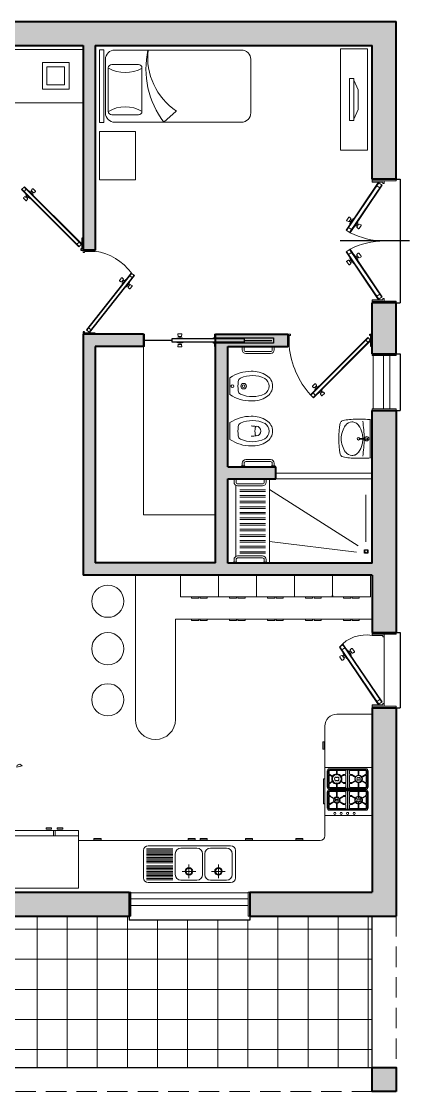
# Model space of a CAD drawing. Header units: inches. Extents: x 20.7 to 35, y 8 to 22.
# Drawn here: x 30.2 to 35.04, y 8.57 to 21.91 of the extents above; entities that cross this region are included whole.
import ezdxf

# ---------------------------------------------------------------- set-up
doc = ezdxf.new("R2010")
doc.units = ezdxf.units.IN
doc.header["$MEASUREMENT"] = 0
doc.linetypes.add('DASHED2', pattern=[0.375, 0.25, -0.125])
doc.linetypes.add('TRATTEGGIATAX2', pattern=[38.1, 25.4, -12.7])
for name, color, linetype in [('2', 175, 'Continuous'), ('4', 252, 'Continuous'), ('6', 251, 'Continuous')]:
    doc.layers.add(name, color=color, linetype=linetype)
for name, color, linetype, lineweight in [('DOOR WINDOW 1 50', 251, 'Continuous', 9), ('FURNITURE D 1 50', 252, 'Continuous', 13), ('HATCH A1 1 50', 9, 'Continuous', 0), ('SEGMENTED 1 50', 253, 'DASHED2', 5), ('WALL 1 50', 250, 'Continuous', 40)]:
    doc.layers.add(name, color=color, linetype=linetype, lineweight=lineweight)
doc.layers.add('TREE 1AB 1 50', color=9, linetype='Continuous', lineweight=5, transparency=0.6)

# ---------------------------------------------------------------- blocks, each defined once
blk = doc.blocks.new('A$C67BD3052')
at = {"layer": 'FURNITURE D 1 50'}
for points in [[(0.045, 0.112), (0.045, 0.107), (0.04, 0.102), (0.005, 0.102), (0, 0.107), (0, 0.112)], [(0.375, 0.112), (0.375, 0.107), (0.38, 0.102), (0.415, 0.102), (0.42, 0.107), (0.42, 0.112)]]:
    blk.add_lwpolyline(points, dxfattribs=at)
for points in [[(0.01, 0.102), (0.01, 0.069, 0.414214), (0.055, 0.024), (0.21, 0.024)], [(0.035, 0.102), (0.035, 0.069, 0.414214), (0.055, 0.049), (0.21, 0.049)], [(0.385, 0.102), (0.385, 0.069, -0.414214), (0.365, 0.049), (0.21, 0.049)], [(0.41, 0.102), (0.41, 0.069, -0.414214), (0.365, 0.024), (0.21, 0.024)]]:
    blk.add_lwpolyline(points, format="xyb", dxfattribs=at)

msp = doc.modelspace()

# ---------------------------------------------------------------- hatches: boundary and pattern name
at = {"layer": 'HATCH A1 1 50'}
h = msp.add_hatch(dxfattribs=at)
h.set_pattern_fill('ANSI37', color=256, scale=3, angle=45, style=0)
h.set_pattern_definition([(90, (-176.9799, -4.40344), (-0.375, 6e-17), []), (180, (-176.9799, -4.40344), (-6e-17, -0.375), [])])
h.paths.add_polyline_path([(29.42, 12.76), (28.72, 12.76), (26.62, 12.76), (25.92, 12.76), (25.92, 8.873), (29.72, 8.873), (30.02, 8.873), (34.57, 8.873), (34.57, 10.76), (33.107, 10.76), (33.107, 10.71), (31.604, 10.71), (31.604, 10.76), (29.72, 10.76), (29.42, 10.76)])
at = {"layer": 'WALL 1 50'}
h = msp.add_hatch(color=256, dxfattribs=at)
h.dxf.hatch_style = 1
h.paths.add_polyline_path([(25.42, 21.91), (20.77, 21.91), (20.77, 19.538), (21.07, 19.538), (21.07, 21.61), (24.835, 21.61), (24.835, 20.26), (24.985, 20.26), (24.985, 21.61), (25.42, 21.61)])
h.paths.add_polyline_path([(28.57, 21.91), (26.77, 21.91), (26.77, 21.61), (27.595, 21.61), (27.595, 18.759), (27.456, 18.759), (27.456, 18.609), (27.883, 18.609), (27.883, 18.759), (27.745, 18.759), (27.745, 21.61), (28.57, 21.61)])
h.paths.add_polyline_path([(34.87, 21.91), (29.92, 21.91), (29.92, 21.61), (30.97, 21.61), (30.97, 19.06), (31.12, 19.06), (31.12, 19.21), (31.12, 21.61), (34.57, 21.61), (34.57, 19.944), (34.87, 19.944)])
h.paths.add_polyline_path([(29.78, 18.759), (29.78, 19.06), (29.92, 19.06), (29.92, 19.21), (29.63, 19.21), (29.63, 18.759), (29.068, 18.759), (29.068, 18.609), (29.63, 18.609), (29.63, 18.277), (29.78, 18.277)])
h.paths.add_polyline_path([(31.72, 18.01), (30.97, 18.01), (30.97, 15.01), (34.57, 15.01), (34.57, 14.294), (34.87, 14.294), (34.87, 17.06), (34.57, 17.06), (34.57, 15.16), (32.77, 15.16), (32.77, 16.21), (33.37, 16.21), (33.37, 16.36), (32.77, 16.36), (32.77, 17.86), (33.52, 17.86), (33.52, 18.01), (32.62, 18.01), (32.62, 15.161), (31.12, 15.161), (31.12, 17.86), (31.72, 17.86)])
h.paths.add_polyline_path([(34.87, 18.404), (34.57, 18.404), (34.57, 17.768), (34.87, 17.768)])
h.paths.add_polyline_path([(21.07, 18.298), (20.77, 18.298), (20.77, 17.15), (21.07, 17.15)])
h.paths.add_polyline_path([(21.07, 16.55), (20.77, 16.55), (20.77, 15.91), (20.77, 15.46), (21.07, 15.46), (21.07, 15.759), (23.201, 15.759), (23.201, 15.609), (23.351, 15.609), (23.351, 15.759), (24.37, 15.759), (24.37, 15.984), (24.37, 18.009), (24.22, 18.009), (24.22, 17.414), (22.27, 17.414), (22.27, 18.01), (22.12, 18.01), (22.12, 17.264), (24.22, 17.264), (24.22, 15.909), (21.07, 15.909)])
h.paths.add_polyline_path([(21.07, 14.56), (24.22, 14.56), (24.22, 14.266), (24.37, 14.266), (24.37, 14.71), (21.07, 14.71), (21.07, 14.86), (20.77, 14.86), (20.77, 13.786), (21.07, 13.786)])
h.paths.add_polyline_path([(21.07, 12.225), (20.77, 12.225), (20.77, 8.573), (22.468, 8.573), (22.468, 8.873), (21.07, 8.873)])
h.paths.add_polyline_path([(25.62, 13.06), (26.813, 13.06), (26.813, 13.36), (25.32, 13.36), (25.32, 8.873), (23.921, 8.873), (23.921, 8.573), (25.62, 8.573)])
h.paths.add_polyline_path([(30.02, 13.36), (28.526, 13.357), (28.526, 13.057), (29.72, 13.06), (29.72, 10.76), (31.543, 10.76), (31.543, 11.06), (30.02, 11.06)])
h.paths.add_polyline_path([(34.87, 13.354), (34.57, 13.354), (34.57, 11.06), (33.046, 11.06), (33.046, 10.76), (34.87, 10.76)])
h.paths.add_polyline_path([(29.78, 16.191), (29.63, 16.191), (29.63, 15.604), (28.881, 15.604), (28.881, 15.454), (29.78, 15.454)])
h.paths.add_polyline_path([(26.458, 15.604), (25.71, 15.604), (25.71, 16.191), (25.56, 16.191), (25.56, 15.454), (26.458, 15.454)])
h.paths.add_polyline_path([(25.71, 19.21), (24.22, 19.21), (24.22, 19.06), (25.56, 19.06), (25.56, 18.277), (25.71, 18.277), (25.71, 18.609), (26.271, 18.609), (26.271, 18.759), (25.71, 18.759)])
h.paths.add_polyline_path([(30.02, 8.873), (29.72, 8.873), (29.72, 8.573), (30.02, 8.573)])
h.paths.add_polyline_path([(34.87, 8.873), (34.57, 8.873), (34.57, 8.573), (34.87, 8.573)])

# ---------------------------------------------------------------- linework, layer by layer
at = {"layer": '2'}
msp.add_point((34.074, 14.752), dxfattribs=at)
at = {"layer": '4'}
for points in [[(30.954, 19.21), (30.954, 19.075), (30.939, 19.075), (30.939, 19.06), (30.97, 19.06), (30.97, 19.21)], [(31.12, 18.025), (30.985, 18.025), (30.985, 18.041), (30.97, 18.041), (30.97, 18.01), (31.12, 18.01)], [(34.554, 17.86), (34.554, 17.994), (34.539, 17.994), (34.539, 18.01), (34.57, 18.01), (34.57, 17.86)], [(32.078, 17.958), (32.975, 17.958), (32.975, 17.911), (32.078, 17.911)]]:
    msp.add_lwpolyline(points, close=True, dxfattribs=at)
for points in [[(32.594, 17.958), (32.594, 17.968), (33.342, 17.968), (33.342, 17.901), (32.594, 17.901), (32.594, 17.911)], [(34.515, 15.324), (34.515, 15.284), (34.475, 15.284), (34.475, 15.324), (34.515, 15.324)]]:
    msp.add_lwpolyline(points, dxfattribs=at)
msp.add_circle((34.495, 15.304), 0.0198, dxfattribs=at)
at = {"layer": '6'}
for p, q in [((34.87, 19.944), (34.92, 19.944)), ((34.92, 19.944), (34.92, 18.404)), ((35.036, 19.174), (34.169, 19.174)), ((34.87, 18.404), (34.92, 18.404)), ((32.078, 17.934), (31.735, 17.934)), ((32.975, 17.934), (33.32, 17.934)), ((34.87, 17.768), (34.92, 17.768)), ((34.92, 17.768), (34.92, 17.06)), ((34.87, 17.06), (34.92, 17.06)), ((34.87, 14.294), (34.92, 14.294)), ((34.92, 14.294), (34.92, 13.354)), ((34.87, 13.354), (34.92, 13.354)), ((31.543, 10.76), (31.543, 10.71)), ((33.046, 10.71), (31.543, 10.71)), ((33.046, 10.76), (33.046, 10.71)), ((34.57, 8.873), (34.57, 10.76)), ((30.02, 8.873), (34.57, 8.873))]:
    msp.add_line(p, q, dxfattribs=at)
at = {"layer": 'DOOR WINDOW 1 50'}
for p, q in [((34.646, 19.902), (34.246, 19.309)), ((34.652, 19.898), (34.251, 19.305)), ((34.689, 19.874), (34.288, 19.28)), ((34.57, 19.944), (34.57, 19.907)), ((34.57, 19.907), (34.702, 19.907)), ((34.694, 19.87), (34.646, 19.902)), ((34.702, 19.907), (34.702, 19.889)), ((34.702, 19.889), (34.72, 19.889)), ((34.72, 19.889), (34.72, 19.924)), ((30.2, 19.813), (30.237, 19.85)), ((30.914, 19.1), (30.2, 19.813)), ((30.918, 19.104), (30.205, 19.817)), ((30.946, 19.132), (30.233, 19.845)), ((30.233, 19.789), (30.261, 19.817)), ((30.951, 19.136), (30.237, 19.85)), ((30.256, 19.757), (30.256, 19.757)), ((30.301, 19.705), (30.256, 19.75)), ((30.293, 19.794), (30.293, 19.794)), ((30.345, 19.749), (30.3, 19.794)), ((30.33, 19.794), (30.315, 19.779)), ((30.325, 19.805), (30.338, 19.822)), ((30.349, 19.775), (30.326, 19.798)), ((30.345, 19.779), (30.33, 19.764)), ((30.345, 19.742), (30.345, 19.742)), ((30.374, 19.795), (30.346, 19.823)), ((30.356, 19.774), (30.373, 19.787)), ((34.694, 19.87), (34.294, 19.276)), ((34.664, 19.837), (34.628, 19.862)), ((30.255, 19.676), (30.227, 19.705)), ((30.245, 19.725), (30.228, 19.713)), ((30.275, 19.701), (30.252, 19.724)), ((30.256, 19.72), (30.271, 19.735)), ((30.276, 19.694), (30.263, 19.677)), ((30.271, 19.705), (30.286, 19.72)), ((30.308, 19.705), (30.308, 19.705)), ((34.277, 19.47), (34.252, 19.433)), ((34.276, 19.414), (34.254, 19.424)), ((34.312, 19.317), (34.276, 19.341)), ((34.304, 19.447), (34.283, 19.416)), ((34.303, 19.454), (34.286, 19.471)), ((34.287, 19.422), (34.306, 19.409)), ((34.332, 19.448), (34.293, 19.39)), ((34.295, 19.381), (34.295, 19.381)), ((34.3, 19.441), (34.319, 19.428)), ((34.34, 19.449), (34.34, 19.449)), ((34.343, 19.349), (34.343, 19.349)), ((34.39, 19.409), (34.351, 19.351)), ((34.383, 19.357), (34.364, 19.37)), ((34.396, 19.376), (34.377, 19.389)), ((34.4, 19.382), (34.379, 19.351)), ((34.38, 19.344), (34.397, 19.327)), ((34.388, 19.417), (34.388, 19.417)), ((34.431, 19.365), (34.406, 19.328)), ((34.407, 19.384), (34.429, 19.374)), ((34.294, 19.276), (34.246, 19.309)), ((30.89, 19.132), (30.918, 19.16)), ((30.914, 19.1), (30.951, 19.136)), ((31.12, 19.06), (30.97, 19.06)), ((30.97, 19.06), (30.97, 19.029)), ((30.97, 19.029), (30.985, 19.029)), ((30.985, 19.029), (30.985, 19.044)), ((30.985, 19.044), (31.12, 19.044)), ((31.12, 19.044), (31.12, 19.06)), ((34.294, 19.071), (34.246, 19.038)), ((34.646, 18.445), (34.246, 19.038)), ((34.652, 18.449), (34.251, 19.042)), ((34.312, 19.031), (34.276, 19.006)), ((34.689, 18.474), (34.288, 19.067)), ((34.332, 18.9), (34.293, 18.958)), ((34.536, 18.712), (34.294, 19.071)), ((34.295, 18.966), (34.295, 18.966)), ((34.343, 18.998), (34.343, 18.998)), ((34.39, 18.939), (34.351, 18.997)), ((34.383, 18.99), (34.364, 18.977)), ((34.396, 18.971), (34.377, 18.958)), ((34.4, 18.966), (34.379, 18.996)), ((34.38, 19.004), (34.397, 19.02)), ((34.431, 18.982), (34.406, 19.019)), ((34.407, 18.964), (34.429, 18.973)), ((34.277, 18.878), (34.252, 18.915)), ((34.276, 18.933), (34.254, 18.923)), ((34.304, 18.9), (34.283, 18.931)), ((34.303, 18.893), (34.286, 18.877)), ((34.287, 18.925), (34.306, 18.938)), ((34.3, 18.906), (34.319, 18.919)), ((34.34, 18.898), (34.34, 18.898)), ((34.388, 18.931), (34.388, 18.931)), ((31.01, 18.065), (31.569, 18.774)), ((31.015, 18.062), (31.574, 18.77)), ((31.045, 18.037), (31.605, 18.746)), ((31.05, 18.033), (31.61, 18.742)), ((31.423, 18.682), (31.448, 18.714)), ((31.443, 18.664), (31.424, 18.675)), ((31.45, 18.666), (31.47, 18.692)), ((31.47, 18.698), (31.456, 18.714)), ((31.457, 18.641), (31.496, 18.69)), ((31.466, 18.687), (31.483, 18.674)), ((31.581, 18.716), (31.55, 18.74)), ((31.61, 18.742), (31.569, 18.774)), ((34.694, 18.478), (34.536, 18.712)), ((31.453, 18.67), (31.47, 18.657)), ((31.458, 18.634), (31.458, 18.634)), ((31.499, 18.601), (31.499, 18.601)), ((31.506, 18.602), (31.545, 18.652)), ((31.536, 18.606), (31.519, 18.619)), ((31.549, 18.622), (31.532, 18.635)), ((31.532, 18.601), (31.552, 18.627)), ((31.532, 18.594), (31.546, 18.578)), ((31.544, 18.659), (31.544, 18.659)), ((31.554, 18.579), (31.579, 18.61)), ((31.559, 18.628), (31.578, 18.618)), ((34.57, 18.441), (34.702, 18.441)), ((34.664, 18.51), (34.628, 18.486)), ((34.694, 18.478), (34.646, 18.445)), ((34.702, 18.441), (34.702, 18.458)), ((34.702, 18.458), (34.72, 18.458)), ((34.72, 18.458), (34.72, 18.424)), ((31.01, 18.065), (31.05, 18.033)), ((31.038, 18.092), (31.069, 18.067)), ((31.72, 17.86), (31.72, 18.01)), ((31.72, 18.01), (31.735, 18.01)), ((31.735, 18.01), (31.735, 17.86)), ((32.152, 17.988), (32.149, 18.009)), ((32.154, 18.015), (32.194, 18.015)), ((32.196, 17.988), (32.199, 18.009)), ((32.604, 17.968), (32.604, 18.01)), ((32.604, 18.01), (32.62, 18.01)), ((32.62, 18.01), (32.62, 17.968)), ((33.52, 17.86), (33.52, 18.01)), ((33.52, 18.01), (33.551, 18.01)), ((33.551, 18.01), (33.551, 17.994)), ((32.137, 17.958), (32.137, 17.958)), ((32.137, 17.911), (32.137, 17.911)), ((32.143, 17.963), (32.206, 17.963)), ((32.143, 17.906), (32.206, 17.906)), ((32.152, 17.881), (32.149, 17.86)), ((32.158, 17.984), (32.191, 17.984)), ((32.158, 17.885), (32.191, 17.885)), ((32.164, 17.984), (32.164, 17.963)), ((32.164, 17.885), (32.164, 17.906)), ((32.185, 17.984), (32.185, 17.963)), ((32.185, 17.885), (32.185, 17.906)), ((32.196, 17.881), (32.199, 17.86)), ((32.604, 17.86), (32.604, 17.901)), ((32.62, 17.901), (32.62, 17.86)), ((33.551, 17.994), (33.535, 17.994)), ((33.535, 17.994), (33.535, 17.86)), ((34.514, 17.97), (33.8, 17.256)), ((34.518, 17.965), (33.805, 17.252)), ((34.546, 17.937), (33.833, 17.224)), ((34.551, 17.933), (33.837, 17.219)), ((34.49, 17.937), (34.518, 17.909)), ((34.514, 17.97), (34.551, 17.933)), ((31.735, 17.86), (31.72, 17.86)), ((32.154, 17.854), (32.194, 17.854)), ((32.62, 17.86), (32.604, 17.86)), ((33.535, 17.86), (33.52, 17.86)), ((34.58, 17.08), (34.58, 17.748)), ((34.71, 17.08), (34.71, 17.748)), ((34.79, 17.08), (34.79, 17.748)), ((33.855, 17.393), (33.827, 17.365)), ((33.845, 17.344), (33.828, 17.357)), ((33.875, 17.368), (33.852, 17.345)), ((33.901, 17.364), (33.856, 17.319)), ((33.856, 17.349), (33.871, 17.334)), ((33.876, 17.375), (33.863, 17.392)), ((33.871, 17.364), (33.886, 17.349)), ((33.908, 17.364), (33.908, 17.364)), ((33.8, 17.256), (33.837, 17.219)), ((33.833, 17.28), (33.861, 17.252)), ((33.856, 17.312), (33.856, 17.312)), ((33.893, 17.275), (33.893, 17.275)), ((33.945, 17.32), (33.9, 17.275)), ((33.93, 17.275), (33.915, 17.29)), ((33.925, 17.264), (33.938, 17.247)), ((33.949, 17.294), (33.926, 17.271)), ((33.945, 17.29), (33.93, 17.305)), ((33.945, 17.327), (33.945, 17.327)), ((33.974, 17.274), (33.946, 17.246)), ((33.956, 17.295), (33.973, 17.282)), ((34.57, 14.257), (34.57, 14.294)), ((34.72, 14.274), (34.72, 13.374)), ((34.21, 14.144), (34.162, 14.112)), ((34.689, 13.424), (34.204, 14.14)), ((34.694, 13.428), (34.21, 14.144)), ((34.702, 14.257), (34.57, 14.257)), ((34.702, 14.239), (34.702, 14.257)), ((34.72, 14.239), (34.702, 14.239)), ((34.646, 13.395), (34.162, 14.112)), ((34.652, 13.399), (34.168, 14.116)), ((34.192, 14.007), (34.171, 13.997)), ((34.229, 14.104), (34.192, 14.08)), ((34.22, 13.974), (34.2, 14.005)), ((34.203, 13.999), (34.223, 14.012)), ((34.249, 13.973), (34.21, 14.031)), ((34.259, 14.072), (34.259, 14.072)), ((34.306, 14.012), (34.267, 14.07)), ((34.3, 14.064), (34.28, 14.051)), ((34.313, 14.045), (34.293, 14.032)), ((34.316, 14.039), (34.296, 14.07)), ((34.297, 14.077), (34.314, 14.093)), ((34.305, 14.004), (34.305, 14.004)), ((34.348, 14.056), (34.323, 14.092)), ((34.324, 14.037), (34.345, 14.047)), ((34.193, 13.951), (34.168, 13.988)), ((34.219, 13.967), (34.202, 13.95)), ((34.216, 13.98), (34.236, 13.993)), ((34.257, 13.972), (34.257, 13.972)), ((34.295, 13.916), (34.295, 13.916)), ((34.57, 13.391), (34.702, 13.391)), ((34.57, 13.391), (34.57, 13.354)), ((34.664, 13.46), (34.628, 13.436)), ((34.694, 13.428), (34.646, 13.395)), ((34.702, 13.391), (34.702, 13.408)), ((34.702, 13.408), (34.72, 13.408)), ((31.563, 11.05), (33.026, 11.05)), ((31.563, 10.973), (33.026, 10.973)), ((31.563, 10.893), (33.026, 10.893))]:
    msp.add_line(p, q, dxfattribs=at)
for points in [[(34.57, 19.944), (34.87, 19.944), (34.87, 19.924), (34.57, 19.924)], [(34.57, 18.424), (34.87, 18.424), (34.87, 18.404), (34.57, 18.404), (34.57, 18.441)], [(34.57, 14.294), (34.87, 14.294), (34.87, 14.274), (34.57, 14.274)], [(34.57, 13.354), (34.87, 13.354), (34.87, 13.374), (34.57, 13.374)]]:
    msp.add_lwpolyline(points, dxfattribs=at)
for points in [[(34.57, 17.768), (34.87, 17.768), (34.87, 17.748), (34.57, 17.748)], [(34.57, 17.08), (34.87, 17.08), (34.87, 17.06), (34.57, 17.06)], [(31.563, 11.06), (31.543, 11.06), (31.543, 10.76), (31.563, 10.76)], [(33.046, 11.06), (33.026, 11.06), (33.026, 10.76), (33.046, 10.76)]]:
    msp.add_lwpolyline(points, close=True, dxfattribs=at)
for centre, radius, start, end in [((30.26, 19.754), 0.00525, 135, 225), ((30.297, 19.79), 0.00525, 45, 135), ((30.329, 19.802), 0.00525, 144.4623, 225), ((30.342, 19.819), 0.00525, 45, 144.4623), ((30.341, 19.746), 0.00525, 315, 45), ((30.353, 19.779), 0.00525, 225, 305.5377), ((30.37, 19.791), 0.00525, 305.5377, 45), ((30.231, 19.708), 0.00525, 125.5377, 225), ((30.248, 19.721), 0.00525, 45, 125.5377), ((30.259, 19.68), 0.00525, 225, 324.4623), ((30.272, 19.697), 0.00525, 324.4623, 45), ((30.304, 19.709), 0.00525, 225, 315), ((34.282, 19.466), 0.00584, 46.4889, 145.9512), ((34.257, 19.429), 0.00584, 145.9512, 245.4135), ((34.278, 19.42), 0.00584, 245.4135, 325.9512), ((34.298, 19.386), 0.00584, 145.9512, 235.9512), ((34.299, 19.45), 0.00584, 325.9512, 46.4889), ((34.337, 19.444), 0.00584, 55.9512, 145.9512), ((34.346, 19.354), 0.00584, 235.9512, 325.9512), ((34.384, 19.348), 0.00584, 145.9512, 226.4889), ((34.385, 19.412), 0.00584, 325.9512, 55.9512), ((34.405, 19.378), 0.00584, 65.4135, 145.9512), ((34.426, 19.369), 0.00584, 325.9512, 65.4135), ((34.729, 20.146), 0.973, 243.4145, 269.4541), ((34.401, 19.332), 0.00584, 226.4889, 325.9512), ((34.729, 18.201), 0.973, 90.5459, 116.5855), ((31.03, 18.386), 0.665, 35.7481, 82.237), ((34.298, 18.961), 0.00584, 124.0488, 214.0488), ((34.346, 18.993), 0.00584, 34.0488, 124.0488), ((34.384, 18.999), 0.00584, 133.5111, 214.0488), ((34.385, 18.935), 0.00584, 304.0488, 34.0488), ((34.401, 19.016), 0.00584, 34.0488, 133.5111), ((34.405, 18.969), 0.00584, 214.0488, 294.5865), ((34.426, 18.979), 0.00584, 294.5865, 34.0488), ((34.257, 18.918), 0.00584, 114.5865, 214.0488), ((34.278, 18.928), 0.00584, 34.0488, 114.5865), ((34.282, 18.881), 0.00584, 214.0488, 313.5111), ((34.299, 18.897), 0.00584, 313.5111, 34.0488), ((34.337, 18.903), 0.00584, 214.0488, 304.0488), ((31.427, 18.679), 0.00525, 141.7009, 241.1632), ((31.452, 18.711), 0.00525, 42.2386, 141.7009), ((31.466, 18.695), 0.00525, 321.7009, 42.2386), ((31.5, 18.687), 0.00525, 51.7009, 141.7009), ((31.446, 18.669), 0.00525, 241.1632, 321.7009), ((31.461, 18.638), 0.00525, 141.7009, 231.7009), ((31.502, 18.605), 0.00525, 231.7009, 321.7009), ((31.536, 18.598), 0.00525, 141.7009, 222.2386), ((31.541, 18.655), 0.00525, 321.7009, 51.7009), ((31.55, 18.582), 0.00525, 222.2386, 321.7009), ((31.556, 18.624), 0.00525, 61.1632, 141.7009), ((31.575, 18.613), 0.00525, 321.7009, 61.1632), ((32.154, 18.01), 0.00525, 90, 189.4623), ((32.194, 18.01), 0.00525, 350.5377, 90), ((32.143, 17.958), 0.00525, 90, 180), ((32.143, 17.911), 0.00525, 180, 270), ((32.158, 17.989), 0.00525, 189.4623, 270), ((32.158, 17.88), 0.00525, 90, 170.5377), ((32.191, 17.989), 0.00525, 270, 350.5377), ((32.191, 17.88), 0.00525, 9.4623, 90), ((32.206, 17.958), 0.00525, 360, 90), ((32.206, 17.911), 0.00525, 270, 0), ((32.154, 17.859), 0.00525, 170.5377, 270), ((32.194, 17.859), 0.00525, 270, 9.4623), ((34.62, 17.977), 1.092, 186.178, 221.3163), ((33.831, 17.361), 0.00525, 135, 234.4623), ((33.848, 17.349), 0.00525, 234.4623, 315), ((33.859, 17.389), 0.00525, 35.5377, 135), ((33.872, 17.372), 0.00525, 315, 35.5377), ((33.904, 17.36), 0.00525, 45, 135), ((33.86, 17.316), 0.00525, 135, 225), ((33.897, 17.279), 0.00525, 225, 315), ((33.929, 17.267), 0.00525, 135, 215.5377), ((33.942, 17.25), 0.00525, 215.5377, 315), ((33.941, 17.323), 0.00525, 315, 45), ((33.953, 17.291), 0.00525, 54.4623, 135), ((33.97, 17.278), 0.00525, 315, 54.4623), ((34.492, 13.829), 0.435, 79.7145, 139.3794), ((34.195, 14.001), 0.00584, 34.0488, 114.5865), ((34.214, 14.035), 0.00584, 124.0488, 214.0488), ((34.262, 14.067), 0.00584, 34.0488, 124.0488), ((34.301, 14.073), 0.00584, 133.5111, 214.0488), ((34.302, 14.009), 0.00584, 304.0488, 34.0488), ((34.318, 14.089), 0.00584, 34.0488, 133.5111), ((34.321, 14.042), 0.00584, 214.0488, 294.5865), ((34.343, 14.052), 0.00584, 294.5865, 34.0488), ((34.173, 13.991), 0.00584, 114.5865, 214.0488), ((34.198, 13.954), 0.00584, 214.0488, 313.5111), ((34.215, 13.971), 0.00584, 313.5111, 34.0488), ((34.254, 13.977), 0.00584, 214.0488, 304.0488)]:
    msp.add_arc(centre, radius, start, end, dxfattribs=at)
at = {"layer": 'FURNITURE D 1 50'}
for p, q in [((30.97, 21.56), (27.745, 21.56)), ((31.363, 21.553), (32.941, 21.553)), ((34.173, 21.569), (34.511, 21.569)), ((34.173, 20.304), (34.173, 21.569)), ((34.511, 21.569), (34.511, 20.304)), ((30.462, 21.397), (30.462, 21.064)), ((30.795, 21.397), (30.462, 21.397)), ((30.517, 21.342), (30.517, 21.12)), ((30.739, 21.342), (30.517, 21.342)), ((30.739, 21.12), (30.739, 21.342)), ((30.795, 21.064), (30.795, 21.397)), ((31.248, 20.769), (31.248, 21.437)), ((33.056, 21.437), (33.056, 20.769)), ((30.517, 21.12), (30.739, 21.12)), ((34.287, 21.198), (34.287, 20.673)), ((34.34, 21.198), (34.287, 21.198)), ((34.34, 20.673), (34.34, 21.198)), ((34.34, 21.176), (34.395, 21.056)), ((30.462, 21.064), (30.795, 21.064)), ((34.395, 20.813), (34.395, 21.056)), ((27.745, 20.893), (30.97, 20.893)), ((34.395, 20.813), (34.34, 20.692)), ((31.976, 20.653), (32.13, 20.792)), ((34.287, 20.673), (34.34, 20.673)), ((32.941, 20.653), (31.363, 20.653)), ((34.511, 20.304), (34.173, 20.304)), ((31.72, 17.86), (31.72, 15.761)), ((32.798, 17.259), (32.798, 17.469)), ((34.546, 16.476), (34.546, 16.942)), ((32.798, 16.699), (32.798, 16.909)), ((34.57, 16.28), (33.37, 16.28)), ((33.29, 15.16), (33.29, 16.21)), ((34.57, 16.21), (33.37, 16.21)), ((32.87, 15.241), (32.87, 16.129)), ((32.92, 16.071), (33.24, 16.071)), ((32.92, 16.051), (33.24, 16.051)), ((34.397, 15.373), (33.29, 16.076)), ((34.491, 15.423), (34.491, 16.009)), ((32.92, 16.001), (33.24, 16.001)), ((32.92, 15.981), (33.24, 15.981)), ((32.92, 15.931), (33.24, 15.931)), ((32.92, 15.911), (33.24, 15.911)), ((32.62, 15.761), (31.72, 15.761)), ((32.92, 15.861), (33.24, 15.861)), ((32.92, 15.841), (33.24, 15.841)), ((32.92, 15.791), (33.24, 15.791)), ((32.92, 15.771), (33.24, 15.771)), ((32.92, 15.721), (33.24, 15.721)), ((32.92, 15.701), (33.24, 15.701)), ((32.92, 15.651), (33.24, 15.651)), ((32.92, 15.631), (33.24, 15.631)), ((32.92, 15.581), (33.24, 15.581)), ((32.92, 15.561), (33.24, 15.561)), ((32.92, 15.511), (33.24, 15.511)), ((32.92, 15.491), (33.24, 15.491)), ((32.92, 15.441), (33.24, 15.441)), ((32.92, 15.421), (33.24, 15.421)), ((32.92, 15.371), (33.24, 15.371)), ((32.92, 15.351), (33.24, 15.351)), ((34.376, 15.296), (33.29, 15.426)), ((32.92, 15.301), (33.24, 15.301)), ((32.92, 15.281), (33.24, 15.281)), ((32.181, 14.74), (32.181, 15.01)), ((32.654, 14.74), (32.654, 15.01)), ((33.127, 14.74), (33.127, 15.01)), ((33.601, 14.74), (33.601, 15.01)), ((34.074, 14.74), (34.074, 15.01)), ((34.547, 14.74), (34.547, 15.01)), ((34.547, 14.74), (32.181, 14.74)), ((34.57, 13.277), (34.13, 13.277)), ((33.98, 13.127), (33.98, 11.76)), ((33.98, 12.613), (34.57, 12.613)), ((34.01, 12.369), (34.01, 12.568)), ((34.023, 12.568), (34.023, 12.369)), ((34.032, 12.53), (34.032, 12.566)), ((34.038, 12.597), (34.257, 12.597)), ((34.038, 12.583), (34.49, 12.583)), ((34.04, 12.574), (34.119, 12.574)), ((34.124, 12.57), (34.126, 12.522)), ((34.133, 12.57), (34.132, 12.522)), ((34.138, 12.574), (34.235, 12.574)), ((34.24, 12.53), (34.24, 12.569)), ((34.262, 12.346), (34.262, 12.592)), ((34.266, 12.346), (34.266, 12.592)), ((34.49, 12.597), (34.271, 12.597)), ((34.289, 12.53), (34.289, 12.569)), ((34.39, 12.574), (34.294, 12.574)), ((34.395, 12.57), (34.397, 12.522)), ((34.405, 12.57), (34.403, 12.522)), ((34.488, 12.574), (34.41, 12.574)), ((34.496, 12.53), (34.496, 12.566)), ((34.506, 12.568), (34.506, 12.369)), ((34.519, 12.369), (34.519, 12.568)), ((34.032, 12.429), (34.032, 12.509)), ((34.032, 12.371), (34.032, 12.408)), ((34.037, 12.525), (34.039, 12.525)), ((34.037, 12.514), (34.04, 12.514)), ((34.037, 12.424), (34.04, 12.424)), ((34.037, 12.413), (34.039, 12.413)), ((34.044, 12.523), (34.084, 12.498)), ((34.044, 12.513), (34.081, 12.493)), ((34.044, 12.425), (34.081, 12.445)), ((34.044, 12.415), (34.084, 12.44)), ((34.121, 12.491), (34.113, 12.491)), ((34.121, 12.447), (34.113, 12.447)), ((34.121, 12.491), (34.124, 12.487)), ((34.121, 12.447), (34.124, 12.451)), ((34.134, 12.487), (34.124, 12.487)), ((34.134, 12.451), (34.124, 12.451)), ((34.124, 12.368), (34.126, 12.416)), ((34.133, 12.368), (34.132, 12.416)), ((34.137, 12.491), (34.134, 12.487)), ((34.137, 12.447), (34.134, 12.451)), ((34.144, 12.491), (34.137, 12.491)), ((34.144, 12.447), (34.137, 12.447)), ((34.214, 12.523), (34.173, 12.498)), ((34.214, 12.415), (34.173, 12.44)), ((34.213, 12.513), (34.176, 12.493)), ((34.213, 12.425), (34.176, 12.445)), ((34.217, 12.514), (34.235, 12.514)), ((34.217, 12.424), (34.235, 12.424)), ((34.219, 12.525), (34.235, 12.525)), ((34.219, 12.413), (34.235, 12.413)), ((34.24, 12.429), (34.24, 12.509)), ((34.24, 12.368), (34.24, 12.408)), ((34.289, 12.429), (34.289, 12.509)), ((34.289, 12.368), (34.289, 12.408)), ((34.31, 12.525), (34.294, 12.525)), ((34.311, 12.514), (34.294, 12.514)), ((34.311, 12.424), (34.294, 12.424)), ((34.31, 12.413), (34.294, 12.413)), ((34.315, 12.523), (34.356, 12.498)), ((34.315, 12.513), (34.353, 12.493)), ((34.315, 12.425), (34.353, 12.445)), ((34.315, 12.415), (34.356, 12.44)), ((34.392, 12.486), (34.388, 12.486)), ((34.392, 12.452), (34.388, 12.452)), ((34.392, 12.486), (34.395, 12.482)), ((34.392, 12.452), (34.395, 12.456)), ((34.405, 12.482), (34.395, 12.482)), ((34.405, 12.456), (34.395, 12.456)), ((34.395, 12.368), (34.397, 12.416)), ((34.405, 12.368), (34.403, 12.416)), ((34.408, 12.486), (34.405, 12.482)), ((34.408, 12.452), (34.405, 12.456)), ((34.412, 12.486), (34.408, 12.486)), ((34.412, 12.452), (34.408, 12.452)), ((34.485, 12.523), (34.445, 12.498)), ((34.485, 12.415), (34.445, 12.44)), ((34.485, 12.513), (34.448, 12.493)), ((34.485, 12.425), (34.448, 12.445)), ((34.491, 12.514), (34.489, 12.514)), ((34.491, 12.424), (34.489, 12.424)), ((34.491, 12.525), (34.49, 12.525)), ((34.491, 12.413), (34.49, 12.413)), ((34.496, 12.429), (34.496, 12.509)), ((34.496, 12.371), (34.496, 12.408)), ((34.01, 12.106), (34.01, 12.305)), ((34.023, 12.305), (34.023, 12.106)), ((34.032, 12.266), (34.032, 12.303)), ((34.49, 12.354), (34.038, 12.354)), ((34.038, 12.341), (34.257, 12.341)), ((34.038, 12.333), (34.257, 12.333)), ((34.038, 12.32), (34.49, 12.32)), ((34.04, 12.363), (34.119, 12.363)), ((34.04, 12.311), (34.119, 12.311)), ((34.124, 12.306), (34.126, 12.238)), ((34.133, 12.306), (34.132, 12.238)), ((34.138, 12.363), (34.235, 12.363)), ((34.138, 12.311), (34.235, 12.311)), ((34.24, 12.266), (34.24, 12.306)), ((34.262, 12.083), (34.262, 12.328)), ((34.266, 12.083), (34.266, 12.328)), ((34.49, 12.341), (34.271, 12.341)), ((34.49, 12.333), (34.271, 12.333)), ((34.289, 12.266), (34.289, 12.306)), ((34.39, 12.363), (34.294, 12.363)), ((34.39, 12.311), (34.294, 12.311)), ((34.395, 12.306), (34.397, 12.238)), ((34.405, 12.306), (34.403, 12.238)), ((34.488, 12.363), (34.41, 12.363)), ((34.488, 12.311), (34.41, 12.311)), ((34.496, 12.266), (34.496, 12.303)), ((34.506, 12.305), (34.506, 12.106)), ((34.519, 12.106), (34.519, 12.305)), ((34.032, 12.165), (34.032, 12.245)), ((34.032, 12.108), (34.032, 12.144)), ((34.037, 12.261), (34.039, 12.261)), ((34.037, 12.25), (34.04, 12.25)), ((34.037, 12.16), (34.04, 12.16)), ((34.037, 12.149), (34.039, 12.149)), ((34.044, 12.259), (34.102, 12.224)), ((34.044, 12.249), (34.099, 12.219)), ((34.044, 12.161), (34.099, 12.191)), ((34.044, 12.151), (34.102, 12.186)), ((34.119, 12.219), (34.123, 12.213)), ((34.123, 12.197), (34.119, 12.191)), ((34.135, 12.213), (34.123, 12.213)), ((34.135, 12.197), (34.123, 12.197)), ((34.124, 12.105), (34.126, 12.172)), ((34.133, 12.105), (34.132, 12.172)), ((34.138, 12.219), (34.135, 12.213)), ((34.138, 12.191), (34.135, 12.197)), ((34.214, 12.259), (34.156, 12.224)), ((34.214, 12.151), (34.156, 12.186)), ((34.213, 12.249), (34.159, 12.219)), ((34.213, 12.161), (34.159, 12.191)), ((34.217, 12.25), (34.235, 12.25)), ((34.217, 12.16), (34.235, 12.16)), ((34.219, 12.261), (34.235, 12.261)), ((34.219, 12.149), (34.235, 12.149)), ((34.24, 12.165), (34.24, 12.245)), ((34.24, 12.105), (34.24, 12.144)), ((34.289, 12.165), (34.289, 12.245)), ((34.289, 12.105), (34.289, 12.144)), ((34.31, 12.261), (34.294, 12.261)), ((34.311, 12.25), (34.294, 12.25)), ((34.311, 12.16), (34.294, 12.16)), ((34.31, 12.149), (34.294, 12.149)), ((34.315, 12.259), (34.373, 12.224)), ((34.315, 12.249), (34.37, 12.219)), ((34.315, 12.161), (34.37, 12.191)), ((34.315, 12.151), (34.373, 12.186)), ((34.392, 12.222), (34.388, 12.222)), ((34.392, 12.188), (34.388, 12.188)), ((34.392, 12.222), (34.395, 12.218)), ((34.392, 12.188), (34.395, 12.193)), ((34.405, 12.218), (34.395, 12.218)), ((34.405, 12.193), (34.395, 12.193)), ((34.395, 12.105), (34.397, 12.172)), ((34.405, 12.105), (34.403, 12.172)), ((34.408, 12.222), (34.405, 12.218)), ((34.408, 12.188), (34.405, 12.193)), ((34.412, 12.222), (34.408, 12.222)), ((34.412, 12.188), (34.408, 12.188)), ((34.485, 12.259), (34.427, 12.224)), ((34.485, 12.151), (34.427, 12.186)), ((34.485, 12.249), (34.43, 12.219)), ((34.485, 12.161), (34.43, 12.191)), ((34.491, 12.25), (34.489, 12.25)), ((34.491, 12.16), (34.489, 12.16)), ((34.491, 12.261), (34.49, 12.261)), ((34.491, 12.149), (34.49, 12.149)), ((34.496, 12.165), (34.496, 12.245)), ((34.496, 12.108), (34.496, 12.144)), ((34.57, 12.013), (33.98, 12.013)), ((34.038, 12.091), (34.49, 12.091)), ((34.038, 12.078), (34.257, 12.078)), ((34.04, 12.1), (34.119, 12.1)), ((34.138, 12.1), (34.235, 12.1)), ((34.49, 12.078), (34.271, 12.078)), ((34.39, 12.1), (34.294, 12.1)), ((34.488, 12.1), (34.41, 12.1)), ((30.113, 11.827), (30.913, 11.827)), ((30.113, 11.761), (30.913, 11.761)), ((30.507, 11.858), (30.576, 11.858)), ((30.507, 11.843), (30.507, 11.858)), ((30.576, 11.843), (30.507, 11.843)), ((30.576, 11.858), (30.576, 11.843)), ((30.6, 11.761), (30.6, 11.827)), ((30.62, 11.761), (30.62, 11.827)), ((30.646, 11.858), (30.716, 11.858)), ((30.646, 11.843), (30.646, 11.858)), ((30.716, 11.843), (30.646, 11.843)), ((30.716, 11.858), (30.716, 11.843)), ((30.913, 11.827), (30.913, 11.106)), ((33.92, 11.7), (30.913, 11.7)), ((31.781, 11.637), (32.806, 11.637)), ((32.187, 11.607), (32.387, 11.607)), ((32.555, 11.607), (32.755, 11.607)), ((31.721, 11.577), (31.721, 11.237)), ((31.757, 11.597), (32.087, 11.597)), ((31.757, 11.58), (32.087, 11.58)), ((31.757, 11.562), (32.087, 11.562)), ((31.757, 11.545), (32.087, 11.545)), ((31.757, 11.527), (32.087, 11.527)), ((31.757, 11.51), (32.087, 11.51)), ((31.757, 11.492), (32.087, 11.492)), ((31.757, 11.475), (32.087, 11.475)), ((32.117, 11.277), (32.117, 11.537)), ((32.457, 11.537), (32.457, 11.277)), ((32.485, 11.277), (32.485, 11.537)), ((32.825, 11.537), (32.825, 11.277)), ((32.866, 11.577), (32.866, 11.237)), ((31.757, 11.457), (32.087, 11.457)), ((31.757, 11.44), (32.087, 11.44)), ((31.757, 11.422), (32.087, 11.422)), ((31.757, 11.387), (32.087, 11.387)), ((31.757, 11.37), (32.087, 11.37)), ((31.757, 11.352), (32.087, 11.352)), ((32.287, 11.402), (32.287, 11.232)), ((32.655, 11.402), (32.655, 11.232)), ((31.757, 11.335), (32.087, 11.335)), ((31.757, 11.317), (32.087, 11.317)), ((31.757, 11.3), (32.087, 11.3)), ((31.757, 11.282), (32.087, 11.282)), ((31.757, 11.265), (32.087, 11.265)), ((31.757, 11.247), (32.087, 11.247)), ((31.757, 11.23), (32.087, 11.23)), ((31.757, 11.212), (32.087, 11.212)), ((32.387, 11.207), (32.187, 11.207)), ((32.202, 11.317), (32.372, 11.317)), ((32.755, 11.207), (32.555, 11.207)), ((32.57, 11.317), (32.74, 11.317)), ((30.913, 11.106), (30.113, 11.106)), ((31.781, 11.177), (32.806, 11.177))]:
    msp.add_line(p, q, dxfattribs=at)
for points in [[(31.172, 21.555), (31.225, 21.555), (31.225, 20.651), (31.172, 20.651)], [(31.622, 20.537), (31.622, 19.937), (31.172, 19.937), (31.172, 20.537)], [(33.953, 12.93), (33.97, 12.93), (33.97, 12.842), (33.953, 12.842)], [(31.192, 11.726), (31.192, 11.709), (31.103, 11.709), (31.103, 11.726)], [(32.365, 11.726), (32.365, 11.709), (32.276, 11.709), (32.276, 11.726)], [(32.515, 11.726), (32.515, 11.709), (32.426, 11.709), (32.426, 11.726)], [(33.079, 11.726), (33.079, 11.709), (32.991, 11.709), (32.991, 11.726)], [(33.706, 11.726), (33.706, 11.709), (33.617, 11.709), (33.617, 11.726)]]:
    msp.add_lwpolyline(points, close=True, dxfattribs=at)
msp.add_lwpolyline([(31.658, 20.745), (31.328, 20.745, -0.414214), (31.283, 20.789), (31.283, 21.329, -0.414214), (31.328, 21.373), (31.658, 21.373, -0.414214), (31.702, 21.329), (31.702, 20.789, -0.414214)], format="xyb", close=True, dxfattribs=at)
for points in [[(32.798, 17.259, 0.147653), (33.063, 17.179, 0.149877), (33.255, 17.231, 0.552856), (33.255, 17.498, 0.149877), (33.063, 17.549, 0.147653), (32.798, 17.469)], [(32.798, 16.699, 0.147653), (33.063, 16.619, 0.149877), (33.255, 16.67, 0.552856), (33.255, 16.937, 0.149877), (33.063, 16.989, 0.147653), (32.798, 16.909)], [(31.62, 15.01), (31.62, 13.21, 1), (32.12, 13.21), (32.12, 14.46), (34.57, 14.46)]]:
    msp.add_lwpolyline(points, format="xyb", dxfattribs=at)
for points in [[(34.474, 16.704), (34.406, 16.704), (34.406, 16.713), (34.474, 16.713)], [(32.41, 14.74), (32.41, 14.723), (32.321, 14.723), (32.321, 14.74)], [(32.516, 14.74), (32.516, 14.723), (32.428, 14.723), (32.428, 14.74)], [(32.881, 14.74), (32.881, 14.723), (32.792, 14.723), (32.792, 14.74)], [(32.987, 14.74), (32.987, 14.723), (32.898, 14.723), (32.898, 14.74)], [(33.355, 14.74), (33.355, 14.723), (33.267, 14.723), (33.267, 14.74)], [(33.461, 14.74), (33.461, 14.723), (33.373, 14.723), (33.373, 14.74)], [(33.828, 14.74), (33.828, 14.723), (33.74, 14.723), (33.74, 14.74)], [(33.935, 14.74), (33.935, 14.723), (33.846, 14.723), (33.846, 14.74)], [(34.302, 14.74), (34.302, 14.723), (34.213, 14.723), (34.213, 14.74)], [(34.408, 14.74), (34.408, 14.723), (34.319, 14.723), (34.319, 14.74)], [(32.41, 14.46), (32.41, 14.443), (32.321, 14.443), (32.321, 14.46)], [(32.516, 14.46), (32.516, 14.443), (32.428, 14.443), (32.428, 14.46)], [(32.881, 14.46), (32.881, 14.443), (32.792, 14.443), (32.792, 14.46)], [(32.987, 14.46), (32.987, 14.443), (32.898, 14.443), (32.898, 14.46)], [(33.356, 14.46), (33.356, 14.443), (33.267, 14.443), (33.267, 14.46)], [(33.462, 14.46), (33.462, 14.443), (33.374, 14.443), (33.374, 14.46)], [(33.828, 14.46), (33.828, 14.443), (33.74, 14.443), (33.74, 14.46)], [(33.935, 14.46), (33.935, 14.443), (33.846, 14.443), (33.846, 14.46)], [(34.302, 14.46), (34.302, 14.443), (34.213, 14.443), (34.213, 14.46)], [(34.408, 14.46), (34.408, 14.443), (34.319, 14.443), (34.319, 14.46)], [(33.98, 12.157), (33.962, 12.157), (33.962, 12.469), (33.98, 12.469)]]:
    msp.add_lwpolyline(points, dxfattribs=at)
for centre, radius in [((32.828, 17.364), 0.0175), ((32.968, 17.364), 0.035), ((32.968, 17.364), 0.017), ((34.399, 16.709), 0.0161), ((34.501, 16.709), 0.0275), ((34.501, 16.709), 0.0123), ((31.276, 14.683), 0.2), ((31.276, 14.092), 0.2), ((31.276, 13.456), 0.2), ((34.4, 12.469), 0.0482), ((34.4, 12.469), 0.041), ((34.104, 12.04), 0.0126), ((34.184, 12.04), 0.0126), ((34.264, 12.04), 0.0126), ((34.345, 12.04), 0.0126), ((32.287, 11.317), 0.0472), ((32.287, 11.317), 0.0368), ((32.655, 11.317), 0.0472), ((32.655, 11.317), 0.0368)]:
    msp.add_circle(centre, radius, dxfattribs=at)
for centre, radius, start, end in [((31.363, 21.437), 0.116, 90, 180), ((32.841, 21.316), 1.09, 167.4655, 217.4892), ((32.587, 21.466), 0.814, 173.904, 235.8955), ((32.941, 21.437), 0.116, 0, 90), ((31.493, 21.691), 0.419, 240, 300), ((31.493, 20.426), 0.419, 60, 120), ((31.363, 20.769), 0.116, 180, 270), ((32.941, 20.769), 0.116, 270, 0), ((33.077, 17.136), 0.36, 64.6416, 114.2693), ((34.003, 17.364), 1.105, 177.0464, 182.9536), ((32.95, 17.419), 0.05, 114.2693, 177.0464), ((33.171, 17.364), 0.115, 302.1275, 57.8725), ((32.95, 17.31), 0.05, 182.9536, 245.7307), ((33.077, 17.593), 0.36, 245.7307, 295.3584), ((34.26, 16.768), 0.175, 101.4125, 112.4374), ((34.343, 16.345), 0.606, 93.3019, 101.1871), ((34.409, 14.852), 2.1, 87.2487, 92.7513), ((34.482, 16.345), 0.606, 84.3541, 87.3288), ((34.541, 16.942), 0.0056, 0, 84.3541), ((34.003, 16.804), 1.105, 177.0464, 182.9536), ((32.95, 16.858), 0.05, 114.2693, 177.0464), ((33.077, 16.575), 0.36, 64.6416, 114.2693), ((33.124, 17.226), 0.363, 260.4727, 270), ((33.314, 16.804), 0.205, 167.3196, 192.6804), ((33.127, 16.846), 0.0132, 102.6804, 167.3196), ((33.124, 16.804), 0.06, 270, 90), ((33.171, 16.804), 0.115, 302.1275, 57.8725), ((35.204, 16.709), 1.05, 169.3167, 190.6833), ((34.207, 16.897), 0.035, 112.4374, 169.3167), ((34.514, 16.69), 0.333, 145.6914, 176.7086), ((34.318, 16.824), 0.0945, 90, 145.6914), ((34.318, 16.828), 0.091, 60.8983, 90), ((34.302, 16.792), 0.13, 40.0737, 62.3457), ((34.212, 16.731), 0.238, 11.5681, 37.4203), ((33.069, 16.709), 1.4, 0.179, 9.0199), ((32.95, 16.749), 0.05, 182.9536, 245.7307), ((33.077, 17.032), 0.36, 245.7307, 295.3584), ((33.124, 16.381), 0.363, 90, 99.5273), ((33.127, 16.761), 0.0132, 192.6804, 257.3196), ((34.514, 16.728), 0.333, 183.2914, 214.3086), ((34.119, 16.711), 0.333, 0.3918, 11.7832), ((34.119, 16.707), 0.333, 348.2168, 359.6082), ((33.069, 16.709), 1.4, 350.9801, 359.821), ((34.318, 16.594), 0.0945, 214.3086, 270), ((34.302, 16.625), 0.13, 297.6543, 319.9263), ((34.212, 16.687), 0.238, 322.5797, 348.4319), ((34.207, 16.521), 0.035, 190.6833, 247.5626), ((34.26, 16.65), 0.175, 247.5626, 258.5875), ((34.343, 17.073), 0.606, 258.8129, 266.6981), ((34.409, 18.566), 2.1, 267.2487, 272.7513), ((34.318, 16.59), 0.091, 270, 299.1017), ((34.482, 17.073), 0.606, 272.6712, 275.6459), ((34.541, 16.476), 0.0056, 275.6459, 0), ((34.13, 13.127), 0.15, 90, 180), ((34.038, 12.568), 0.0281, 90, 180), ((34.038, 12.568), 0.0151, 90, 180), ((34.04, 12.566), 0.00804, 90, 180), ((34.119, 12.569), 0.00502, 1.9336, 90), ((34.138, 12.569), 0.00502, 90, 178.0664), ((34.235, 12.569), 0.00502, 0, 90), ((34.257, 12.592), 0.00502, 0, 90), ((34.271, 12.592), 0.00502, 90, 180), ((34.294, 12.569), 0.00502, 90, 180), ((34.39, 12.569), 0.00502, 1.9336, 90), ((34.41, 12.569), 0.00502, 90, 178.0664), ((34.488, 12.566), 0.00804, 0, 90), ((34.49, 12.568), 0.0281, 0, 90), ((34.49, 12.568), 0.0151, 0, 90), ((34.037, 12.53), 0.00502, 180, 270), ((34.037, 12.509), 0.00502, 90, 180), ((34.037, 12.429), 0.00502, 180, 270), ((34.037, 12.408), 0.00502, 90, 180), ((34.039, 12.515), 0.01, 58.0664, 90), ((34.039, 12.423), 0.01, 270, 301.9336), ((34.04, 12.505), 0.00854, 61.9336, 90), ((34.04, 12.433), 0.00854, 270, 298.0664), ((34.129, 12.469), 0.0637, 153.0294, 206.9706), ((34.129, 12.469), 0.0637, 93.0294, 146.9706), ((34.129, 12.469), 0.0541, 153.2228, 206.7772), ((34.129, 12.469), 0.0637, 213.0294, 266.9706), ((34.083, 12.496), 0.00301, 241.9336, 58.0664), ((34.083, 12.442), 0.00301, 301.9336, 118.0664), ((34.129, 12.469), 0.0541, 93.2228, 146.7772), ((34.129, 12.469), 0.0541, 213.2228, 266.7772), ((34.129, 12.469), 0.0271, 124.5603, 235.4397), ((34.129, 12.522), 0.00301, 181.9336, 358.0664), ((34.129, 12.416), 0.00301, 1.9336, 178.0664), ((34.129, 12.469), 0.0637, 33.0294, 86.9706), ((34.129, 12.469), 0.0541, 33.2228, 86.7772), ((34.129, 12.469), 0.0541, 273.2228, 326.7772), ((34.129, 12.469), 0.0637, 273.0294, 326.9706), ((34.129, 12.469), 0.0271, 304.5603, 55.4397), ((34.175, 12.496), 0.00301, 121.9336, 298.0664), ((34.175, 12.442), 0.00301, 61.9336, 238.0664), ((34.129, 12.469), 0.0541, 333.2228, 26.7772), ((34.129, 12.469), 0.0637, 333.0294, 26.9706), ((34.217, 12.505), 0.00854, 90, 118.0664), ((34.217, 12.433), 0.00854, 241.9336, 270), ((34.219, 12.515), 0.01, 90, 121.9336), ((34.219, 12.423), 0.01, 238.0664, 270), ((34.235, 12.53), 0.00502, 270, 0), ((34.235, 12.509), 0.00502, 0, 90), ((34.235, 12.429), 0.00502, 270, 0), ((34.235, 12.408), 0.00502, 0, 90), ((34.294, 12.53), 0.00502, 180, 270), ((34.294, 12.509), 0.00502, 90, 180), ((34.294, 12.429), 0.00502, 180, 270), ((34.294, 12.408), 0.00502, 90, 180), ((34.31, 12.515), 0.01, 58.0664, 90), ((34.31, 12.423), 0.01, 270, 301.9336), ((34.311, 12.505), 0.00854, 61.9336, 90), ((34.311, 12.433), 0.00854, 270, 298.0664), ((34.354, 12.496), 0.00301, 241.9336, 58.0664), ((34.354, 12.442), 0.00301, 301.9336, 118.0664), ((34.4, 12.469), 0.0205, 124.5603, 235.4397), ((34.4, 12.522), 0.00301, 181.9336, 358.0664), ((34.4, 12.416), 0.00301, 1.9336, 178.0664), ((34.4, 12.469), 0.0205, 304.5603, 55.4397), ((34.446, 12.496), 0.00301, 121.9336, 298.0664), ((34.446, 12.442), 0.00301, 61.9336, 238.0664), ((34.49, 12.515), 0.01, 90, 121.9336), ((34.489, 12.505), 0.00854, 90, 118.0664), ((34.489, 12.433), 0.00854, 241.9336, 270), ((34.49, 12.423), 0.01, 238.0664, 270), ((34.491, 12.53), 0.00502, 270, 0), ((34.491, 12.509), 0.00502, 0, 90), ((34.491, 12.429), 0.00502, 270, 0), ((34.491, 12.408), 0.00502, 0, 90), ((34.038, 12.369), 0.0281, 180, 270), ((34.038, 12.305), 0.0281, 90, 180), ((34.038, 12.369), 0.0151, 180, 270), ((34.038, 12.305), 0.0151, 90, 180), ((34.04, 12.371), 0.00804, 180, 270), ((34.04, 12.303), 0.00804, 90, 180), ((34.119, 12.368), 0.00502, 270, 358.0664), ((34.119, 12.306), 0.00502, 1.9336, 90), ((34.138, 12.368), 0.00502, 181.9336, 270), ((34.138, 12.306), 0.00502, 90, 178.0664), ((34.235, 12.368), 0.00502, 270, 0), ((34.235, 12.306), 0.00502, 360, 90), ((34.257, 12.346), 0.00502, 270, 0), ((34.257, 12.328), 0.00502, 0, 90), ((34.271, 12.346), 0.00502, 180, 270), ((34.271, 12.328), 0.00502, 90, 180), ((34.294, 12.368), 0.00502, 180, 270), ((34.294, 12.306), 0.00502, 90, 180), ((34.39, 12.368), 0.00502, 270, 358.0664), ((34.39, 12.306), 0.00502, 1.9336, 90), ((34.41, 12.368), 0.00502, 181.9336, 270), ((34.41, 12.306), 0.00502, 90, 178.0664), ((34.488, 12.371), 0.00804, 270, 0), ((34.488, 12.303), 0.00804, 0, 90), ((34.49, 12.369), 0.0281, 270, 0), ((34.49, 12.369), 0.0151, 270, 0), ((34.49, 12.305), 0.0281, 0, 90), ((34.49, 12.305), 0.0151, 0, 90), ((34.037, 12.266), 0.00502, 180, 270), ((34.037, 12.245), 0.00502, 90, 180), ((34.037, 12.165), 0.00502, 180, 270), ((34.037, 12.144), 0.00502, 90, 180), ((34.039, 12.251), 0.01, 58.0664, 90), ((34.039, 12.159), 0.01, 270, 301.9336), ((34.04, 12.241), 0.00854, 61.9336, 90), ((34.04, 12.169), 0.00854, 270, 298.0664), ((34.129, 12.205), 0.0402, 154.5275, 205.4725), ((34.129, 12.205), 0.0342, 155.0965, 204.9035), ((34.129, 12.205), 0.0402, 94.5365, 145.4637), ((34.129, 12.205), 0.0402, 214.5363, 265.4635), ((34.1, 12.222), 0.00301, 241.9336, 58.0664), ((34.1, 12.189), 0.00301, 301.9336, 118.0664), ((34.129, 12.205), 0.0342, 95.098, 144.902), ((34.129, 12.205), 0.0342, 215.098, 264.902), ((34.129, 12.205), 0.0171, 124.5603, 235.4397), ((34.129, 12.238), 0.00301, 181.9336, 358.0664), ((34.129, 12.172), 0.00301, 1.9336, 178.0664), ((34.129, 12.205), 0.0402, 34.5363, 85.4635), ((34.129, 12.205), 0.0342, 35.098, 84.902), ((34.129, 12.205), 0.0342, 275.098, 324.902), ((34.129, 12.205), 0.0402, 274.5365, 325.4637), ((34.129, 12.205), 0.0171, 304.5603, 55.4397), ((34.158, 12.222), 0.00301, 121.9336, 298.0664), ((34.158, 12.189), 0.00301, 61.9336, 238.0664), ((34.129, 12.205), 0.0342, 335.0965, 24.9035), ((34.129, 12.205), 0.0402, 334.5275, 25.4725), ((34.217, 12.241), 0.00854, 90, 118.0664), ((34.217, 12.169), 0.00854, 241.9336, 270), ((34.219, 12.251), 0.01, 90, 121.9336), ((34.219, 12.159), 0.01, 238.0664, 270), ((34.235, 12.266), 0.00502, 270, 0), ((34.235, 12.245), 0.00502, 0, 90), ((34.235, 12.165), 0.00502, 270, 0), ((34.235, 12.144), 0.00502, 0, 90), ((34.294, 12.266), 0.00502, 180, 270), ((34.294, 12.245), 0.00502, 90, 180), ((34.294, 12.165), 0.00502, 180, 270), ((34.294, 12.144), 0.00502, 90, 180), ((34.31, 12.251), 0.01, 58.0664, 90), ((34.31, 12.159), 0.01, 270, 301.9336), ((34.311, 12.241), 0.00854, 61.9336, 90), ((34.311, 12.169), 0.00854, 270, 298.0664), ((34.4, 12.205), 0.0482, 153.9904, 206.0096), ((34.4, 12.205), 0.041, 154.4643, 205.5357), ((34.4, 12.205), 0.0482, 94.0065, 145.9939), ((34.4, 12.205), 0.0482, 214.0061, 265.9935), ((34.4, 12.205), 0.041, 94.4742, 145.5261), ((34.4, 12.205), 0.041, 214.4739, 265.5258), ((34.371, 12.222), 0.00301, 241.9336, 58.0664), ((34.371, 12.189), 0.00301, 301.9336, 118.0664), ((34.4, 12.205), 0.0205, 124.5603, 235.4397), ((34.4, 12.238), 0.00301, 181.9336, 358.0664), ((34.4, 12.172), 0.00301, 1.9336, 178.0664), ((34.4, 12.205), 0.0482, 34.0061, 85.9935), ((34.4, 12.205), 0.041, 34.4739, 85.5258), ((34.4, 12.205), 0.041, 274.4742, 325.5261), ((34.4, 12.205), 0.0482, 274.0065, 325.9939), ((34.4, 12.205), 0.0205, 304.5603, 55.4397), ((34.429, 12.222), 0.00301, 121.9336, 298.0664), ((34.429, 12.189), 0.00301, 61.9336, 238.0664), ((34.4, 12.205), 0.041, 334.4643, 25.5357), ((34.4, 12.205), 0.0482, 333.9904, 26.0096), ((34.49, 12.251), 0.01, 90, 121.9336), ((34.489, 12.241), 0.00854, 90, 118.0664), ((34.489, 12.169), 0.00854, 241.9336, 270), ((34.49, 12.159), 0.01, 238.0664, 270), ((34.491, 12.266), 0.00502, 270, 0), ((34.491, 12.245), 0.00502, 0, 90), ((34.491, 12.165), 0.00502, 270, 0), ((34.491, 12.144), 0.00502, 0, 90), ((34.038, 12.106), 0.0281, 180, 270), ((34.038, 12.106), 0.0151, 180, 270), ((34.04, 12.108), 0.00804, 180, 270), ((34.119, 12.105), 0.00502, 270, 358.0664), ((34.138, 12.105), 0.00502, 181.9336, 270), ((34.235, 12.105), 0.00502, 270, 0), ((34.257, 12.083), 0.00502, 270, 0), ((34.271, 12.083), 0.00502, 180, 270), ((34.294, 12.105), 0.00502, 180, 270), ((34.39, 12.105), 0.00502, 270, 358.0664), ((34.41, 12.105), 0.00502, 181.9336, 270), ((34.488, 12.108), 0.00804, 270, 0), ((34.49, 12.106), 0.0151, 270, 0), ((34.49, 12.106), 0.0281, 270, 0), ((33.92, 11.76), 0.06, 270, 0), ((31.781, 11.577), 0.06, 90, 180), ((32.187, 11.537), 0.07, 90, 180), ((32.387, 11.537), 0.07, 360, 90), ((32.555, 11.537), 0.07, 90, 180), ((32.755, 11.537), 0.07, 360, 90), ((32.806, 11.577), 0.06, 360, 90), ((31.781, 11.237), 0.06, 180, 270), ((32.187, 11.277), 0.07, 180, 270), ((32.387, 11.277), 0.07, 270, 360), ((32.555, 11.277), 0.07, 180, 270), ((32.755, 11.277), 0.07, 270, 360), ((32.806, 11.237), 0.06, 270, 360)]:
    msp.add_arc(centre, radius, start, end, dxfattribs=at)
at = {"layer": 'SEGMENTED 1 50', "linetype": 'TRATTEGGIATAX2', "ltscale": 0.01}
for p, q in [((34.87, 10.76), (34.87, 8.723)), ((34.57, 8.573), (30.02, 8.573))]:
    msp.add_line(p, q, dxfattribs=at)
at = {"layer": 'TREE 1AB 1 50', "linetype": 'Continuous'}
msp.add_3dface([(30.147, 12.64, 0.251), (30.18, 12.655, 0.248), (30.209, 12.633, 0.25), (30.145, 12.617, 0.254)], dxfattribs=at)
at = {"layer": 'WALL 1 50'}
for p, q in [((29.92, 21.91), (34.87, 21.91)), ((34.87, 19.944), (34.87, 21.91)), ((29.92, 21.61), (30.97, 21.61)), ((30.97, 21.61), (30.97, 19.06)), ((31.12, 21.61), (34.57, 21.61)), ((31.12, 21.61), (31.12, 19.06)), ((34.57, 19.944), (34.57, 21.61)), ((34.87, 19.944), (34.57, 19.944)), ((31.12, 19.06), (30.97, 19.06)), ((34.87, 18.404), (34.57, 18.404)), ((34.57, 17.768), (34.57, 18.404)), ((34.87, 17.768), (34.87, 18.404)), ((31.72, 18.01), (30.97, 18.01)), ((30.97, 18.01), (30.97, 15.01)), ((31.72, 18.01), (31.72, 17.86)), ((32.62, 15.161), (32.62, 18.01)), ((32.62, 18.01), (33.52, 18.01)), ((33.52, 18.01), (33.52, 17.86)), ((31.72, 17.86), (31.12, 17.86)), ((31.12, 17.86), (31.12, 15.161)), ((32.77, 16.36), (32.77, 17.86)), ((32.77, 17.86), (33.52, 17.86)), ((34.57, 17.768), (34.87, 17.768)), ((34.57, 15.16), (34.57, 17.06)), ((34.57, 17.06), (34.87, 17.06)), ((34.87, 17.06), (34.87, 14.294)), ((32.77, 16.36), (33.37, 16.36)), ((33.37, 16.21), (33.37, 16.36)), ((32.77, 15.16), (32.77, 16.21)), ((32.77, 16.21), (33.37, 16.21)), ((32.62, 15.161), (31.12, 15.161)), ((34.57, 15.16), (32.77, 15.16)), ((34.57, 15.01), (30.97, 15.01)), ((34.57, 15.01), (34.57, 14.294)), ((34.57, 14.294), (34.87, 14.294)), ((34.57, 13.354), (34.87, 13.354)), ((34.57, 13.354), (34.57, 11.06)), ((34.87, 13.354), (34.87, 10.76)), ((30.02, 11.06), (31.543, 11.06)), ((31.543, 11.06), (31.543, 10.76)), ((33.046, 11.06), (34.57, 11.06)), ((33.046, 11.06), (33.046, 10.76)), ((29.72, 10.76), (31.543, 10.76)), ((33.046, 10.76), (34.87, 10.76))]:
    msp.add_line(p, q, dxfattribs=at)
msp.add_lwpolyline([(34.87, 8.573), (34.57, 8.573), (34.57, 8.873), (34.87, 8.873)], close=True, dxfattribs=at)

# ---------------------------------------------------------------- block references
at = {"layer": '2', "xscale": -1}
for p in [(33.36, 17.747), (33.259, 16.097)]:
    msp.add_blockref('A$C67BD3052', p, dxfattribs=at)
at = {"layer": '2', "rotation": 180}
for p in [(33.36, 16.472), (33.259, 15.272)]:
    msp.add_blockref('A$C67BD3052', p, dxfattribs=at)

doc.saveas('drawing.dxf')
